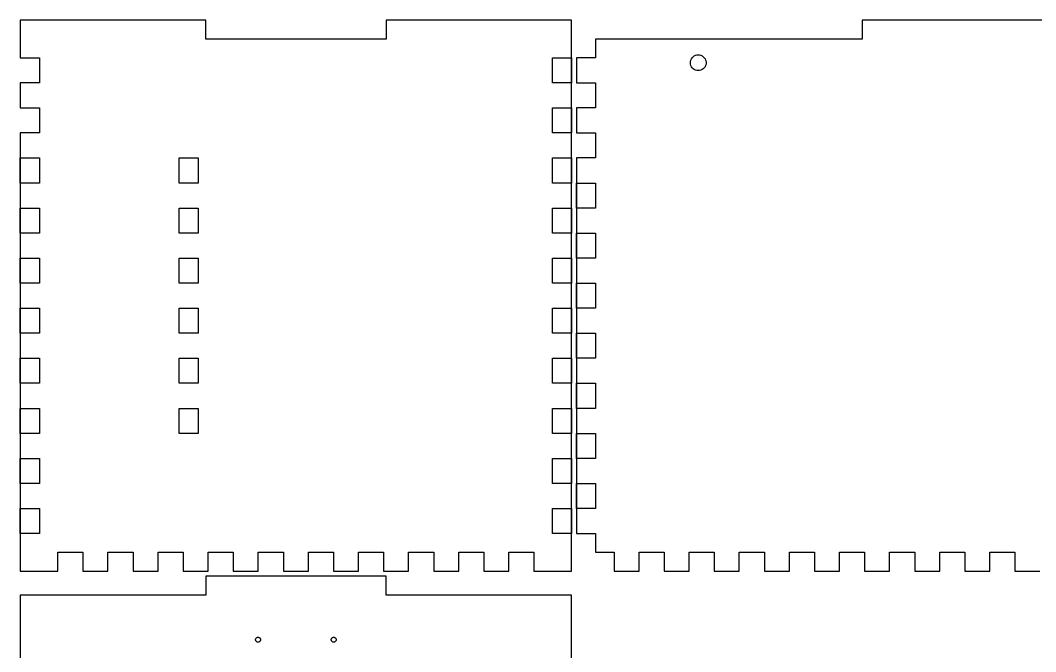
# Model space of a CAD drawing. Header units: metres. Extents: x -55 to 317, y -317 to 55.
# Drawn here: x -55 to 147.7, y -71.1 to 55 of the extents above; entities that cross this region are included whole.
import ezdxf

# ---------------------------------------------------------------- set-up
doc = ezdxf.new("R2010")
doc.units = ezdxf.units.M

msp = doc.modelspace()

# ---------------------------------------------------------------- linework, layer by layer
for p, q in [((-18, 55), (-55, 55)), ((-55, 55), (-55, 47.5)), ((-18, 51.2), (-18, 55)), ((55, 55), (18, 55)), ((18, 55), (18, 51.2)), ((55, -55), (55, 55)), ((149, 55), (113, 55)), ((113, 55), (113, 51.2)), ((18, 51.2), (-18, 51.2)), ((113, 51.2), (59.8, 51.2)), ((59.8, 51.2), (59.8, 47.5)), ((-55, 47.5), (-51.2, 47.5)), ((-51.2, 47.5), (-51.2, 42.5)), ((51.2, 42.5), (51.2, 47.5)), ((51.2, 47.5), (55, 47.5)), ((55, 47.5), (55, 42.5)), ((59.8, 47.5), (56, 47.5)), ((56, 47.5), (56, 42.5)), ((78.725, 46.5235), (78.7489, 46.797)), ((78.7489, 46.797), (78.82, 47.0621)), ((78.82, 47.0621), (78.936, 47.311)), ((78.936, 47.311), (79.0935, 47.5358)), ((79.0935, 47.5358), (79.2876, 47.73)), ((79.2876, 47.73), (79.5125, 47.8875)), ((79.5125, 47.8875), (79.7613, 48.0035)), ((79.7613, 48.0035), (80.0265, 48.0745)), ((80.0265, 48.0745), (80.3, 48.0984)), ((80.3, 48.0984), (80.5735, 48.0745)), ((80.5735, 48.0745), (80.8387, 48.0035)), ((80.8387, 48.0035), (81.0875, 47.8875)), ((81.0875, 47.8875), (81.3124, 47.73)), ((81.3124, 47.73), (81.5065, 47.5358)), ((81.5065, 47.5358), (81.664, 47.311)), ((81.664, 47.311), (81.78, 47.0621)), ((81.78, 47.0621), (81.8511, 46.797)), ((81.8511, 46.797), (81.875, 46.5235)), ((78.7489, 46.25), (78.725, 46.5235)), ((78.82, 45.9848), (78.7489, 46.25)), ((78.936, 45.736), (78.82, 45.9848)), ((79.0935, 45.5111), (78.936, 45.736)), ((79.2876, 45.3169), (79.0935, 45.5111)), ((79.5125, 45.1595), (79.2876, 45.3169)), ((79.7613, 45.0434), (79.5125, 45.1595)), ((80.0265, 44.9724), (79.7613, 45.0434)), ((80.3, 44.9485), (80.0265, 44.9724)), ((80.5735, 44.9724), (80.3, 44.9485)), ((80.8387, 45.0434), (80.5735, 44.9724)), ((81.0875, 45.1595), (80.8387, 45.0434)), ((81.3124, 45.3169), (81.0875, 45.1595)), ((81.5065, 45.5111), (81.3124, 45.3169)), ((81.664, 45.736), (81.5065, 45.5111)), ((81.78, 45.9848), (81.664, 45.736)), ((81.8511, 46.25), (81.78, 45.9848)), ((81.875, 46.5235), (81.8511, 46.25)), ((-51.2, 42.5), (-55, 42.5)), ((-55, 42.5), (-55, 37.5)), ((55, 42.5), (51.2, 42.5)), ((56, 42.5), (59.8, 42.5)), ((59.8, 42.5), (59.8, 37.5)), ((-55, 37.5), (-51.2, 37.5)), ((-51.2, 37.5), (-51.2, 32.5)), ((51.2, 32.5), (51.2, 37.5)), ((51.2, 37.5), (55, 37.5)), ((55, 37.5), (55, 32.5)), ((59.8, 37.5), (56, 37.5)), ((56, 37.5), (56, 32.5)), ((-51.2, 32.5), (-55, 32.5)), ((-55, 32.5), (-55, -55)), ((55, 32.5), (51.2, 32.5)), ((56, 32.5), (59.8, 32.5)), ((59.8, 32.5), (59.8, 27.5)), ((-55, 22.5), (-55, 27.5)), ((-55, 27.5), (-51.2, 27.5)), ((-51.2, 27.5), (-51.2, 22.5)), ((-23.3, 22.5), (-23.3, 27.5)), ((-23.3, 27.5), (-19.5, 27.5)), ((-19.5, 27.5), (-19.5, 22.5)), ((51.2, 22.5), (51.2, 27.5)), ((51.2, 27.5), (55, 27.5)), ((55, 27.5), (55, 22.5)), ((59.8, 27.5), (56, 27.5)), ((56, 27.5), (56, -47.5)), ((-51.2, 22.5), (-55, 22.5)), ((-19.5, 22.5), (-23.3, 22.5)), ((55, 22.5), (51.2, 22.5)), ((56, 17.5), (56, 22.5)), ((56, 22.5), (59.8, 22.5)), ((59.8, 22.5), (59.8, 17.5)), ((-55, 12.5), (-55, 17.5)), ((-55, 17.5), (-51.2, 17.5)), ((-51.2, 17.5), (-51.2, 12.5)), ((-23.3, 12.5), (-23.3, 17.5)), ((-23.3, 17.5), (-19.5, 17.5)), ((-19.5, 17.5), (-19.5, 12.5)), ((51.2, 12.5), (51.2, 17.5)), ((51.2, 17.5), (55, 17.5)), ((55, 17.5), (55, 12.5)), ((59.8, 17.5), (56, 17.5)), ((-51.2, 12.5), (-55, 12.5)), ((-19.5, 12.5), (-23.3, 12.5)), ((55, 12.5), (51.2, 12.5)), ((56, 7.5), (56, 12.5)), ((56, 12.5), (59.8, 12.5)), ((59.8, 12.5), (59.8, 7.5)), ((-55, 2.5), (-55, 7.5)), ((-55, 7.5), (-51.2, 7.5)), ((-51.2, 7.5), (-51.2, 2.5)), ((-23.3, 7.5), (-19.5, 7.5)), ((-23.3, 2.49998), (-23.3, 7.5)), ((-19.5, 7.5), (-19.5, 2.5)), ((51.2, 2.5), (51.2, 7.5)), ((51.2, 7.5), (55, 7.5)), ((55, 7.5), (55, 2.5)), ((59.8, 7.5), (56, 7.5)), ((-51.2, 2.5), (-55, 2.5)), ((-19.5, 2.5), (-23.3, 2.49998)), ((55, 2.5), (51.2, 2.5)), ((56, -2.5), (56, 2.5)), ((56, 2.5), (59.8, 2.5)), ((59.8, 2.5), (59.8, -2.5)), ((-55, -7.5), (-55, -2.5)), ((-55, -2.5), (-51.2, -2.5)), ((-51.2, -2.5), (-51.2, -7.5)), ((-23.3, -2.5), (-19.5, -2.49998)), ((-23.3, -7.5), (-23.3, -2.5)), ((-19.5, -2.49998), (-19.5, -7.5)), ((51.2, -7.5), (51.2, -2.5)), ((51.2, -2.5), (55, -2.5)), ((55, -2.5), (55, -7.5)), ((59.8, -2.5), (56, -2.5)), ((-51.2, -7.5), (-55, -7.5)), ((-19.5, -7.5), (-23.3, -7.5)), ((55, -7.5), (51.2, -7.5)), ((56, -12.5), (56, -7.5)), ((56, -7.5), (59.8, -7.5)), ((59.8, -7.5), (59.8, -12.5)), ((-55, -17.5), (-55, -12.5)), ((-55, -12.5), (-51.2, -12.5)), ((-51.2, -12.5), (-51.2, -17.5)), ((-23.3, -17.5), (-23.3, -12.5)), ((-23.3, -12.5), (-19.5, -12.5)), ((-19.5, -12.5), (-19.5, -17.5)), ((51.2, -17.5), (51.2, -12.5)), ((51.2, -12.5), (55, -12.5)), ((55, -12.5), (55, -17.5)), ((59.8, -12.5), (56, -12.5)), ((-51.2, -17.5), (-55, -17.5)), ((-19.5, -17.5), (-23.3, -17.5)), ((55, -17.5), (51.2, -17.5)), ((56, -22.5), (56, -17.5)), ((56, -17.5), (59.8, -17.5)), ((59.8, -17.5), (59.8, -22.5)), ((-55, -27.5), (-55, -22.5)), ((-55, -22.5), (-51.2, -22.5)), ((-51.2, -22.5), (-51.2, -27.5)), ((-23.3, -27.5), (-23.3, -22.5)), ((-23.3, -22.5), (-19.5, -22.5)), ((-19.5, -22.5), (-19.5, -27.5)), ((51.2, -27.5), (51.2, -22.5)), ((51.2, -22.5), (55, -22.5)), ((55, -22.5), (55, -27.5)), ((59.8, -22.5), (56, -22.5)), ((-51.2, -27.5), (-55, -27.5)), ((-19.5, -27.5), (-23.3, -27.5)), ((55, -27.5), (51.2, -27.5)), ((56, -32.5), (56, -27.5)), ((56, -27.5), (59.8, -27.5)), ((59.8, -27.5), (59.8, -32.5)), ((-55, -37.5), (-55, -32.5)), ((-55, -32.5), (-51.2, -32.5)), ((-51.2, -32.5), (-51.2, -37.5)), ((51.2, -37.5), (51.2, -32.5)), ((51.2, -32.5), (55, -32.5)), ((55, -32.5), (55, -37.5)), ((59.8, -32.5), (56, -32.5)), ((-51.2, -37.5), (-55, -37.5)), ((55, -37.5), (51.2, -37.5)), ((56, -42.5), (56, -37.5)), ((56, -37.5), (59.8, -37.5)), ((59.8, -37.5), (59.8, -42.5)), ((-55, -47.5), (-55, -42.5)), ((-55, -42.5), (-51.2, -42.5)), ((-51.2, -42.5), (-51.2, -47.5)), ((51.2, -47.5), (51.2, -42.5)), ((51.2, -42.5), (55, -42.5)), ((55, -42.5), (55, -47.5)), ((59.8, -42.5), (56, -42.5)), ((-51.2, -47.5), (-55, -47.5)), ((55, -47.5), (51.2, -47.5)), ((56, -47.5), (59.8, -47.5)), ((59.8, -47.5), (59.8, -51.2)), ((-47.5, -51.2), (-42.5, -51.2)), ((-47.5, -55), (-47.5, -51.2)), ((-42.5, -51.2), (-42.5, -55)), ((-37.5, -55), (-37.5, -51.2)), ((-37.5, -51.2), (-32.5, -51.2)), ((-32.5, -51.2), (-32.5, -55)), ((-27.5, -55), (-27.5, -51.2)), ((-27.5, -51.2), (-22.5, -51.2)), ((-22.5, -51.2), (-22.5, -55)), ((-17.5, -55), (-17.5, -51.2)), ((-17.5, -51.2), (-12.5, -51.2)), ((-12.5, -51.2), (-12.5, -55)), ((-7.5, -55), (-7.5, -51.2)), ((-7.5, -51.2), (-2.5, -51.2)), ((-2.5, -51.2), (-2.5, -55)), ((2.5, -55), (2.5, -51.2)), ((2.5, -51.2), (7.5, -51.2)), ((7.5, -51.2), (7.5, -55)), ((12.5, -55), (12.5, -51.2)), ((12.5, -51.2), (17.5, -51.2)), ((17.5, -51.2), (17.5, -55)), ((22.5, -55), (22.5, -51.2)), ((22.5, -51.2), (27.5, -51.2)), ((27.5, -51.2), (27.5, -55)), ((32.5, -55), (32.5, -51.2)), ((32.5, -51.2), (37.5, -51.2)), ((37.5, -51.2), (37.5, -55)), ((42.5, -55), (42.5, -51.2)), ((42.5, -51.2), (47.5, -51.2)), ((47.5, -51.2), (47.5, -55)), ((59.8, -51.2), (63.5, -51.2)), ((63.5, -51.2), (63.5, -55)), ((68.5, -55), (68.5, -51.2)), ((68.5, -51.2), (73.5, -51.2)), ((73.5, -51.2), (73.5, -55)), ((78.5, -55), (78.5, -51.2)), ((78.5, -51.2), (83.5, -51.2)), ((83.5, -51.2), (83.5, -55)), ((88.5, -55), (88.5, -51.2)), ((88.5, -51.2), (93.5, -51.2)), ((93.5, -51.2), (93.5, -55)), ((98.5, -55), (98.5, -51.2)), ((98.5, -51.2), (103.5, -51.2)), ((103.5, -51.2), (103.5, -55)), ((108.5, -55), (108.5, -51.2)), ((108.5, -51.2), (113.5, -51.2)), ((113.5, -51.2), (113.5, -55)), ((118.5, -55), (118.5, -51.2)), ((118.5, -51.2), (123.5, -51.2)), ((123.5, -51.2), (123.5, -55)), ((128.5, -55), (128.5, -51.2)), ((128.5, -51.2), (133.5, -51.2)), ((133.5, -51.2), (133.5, -55)), ((138.5, -55), (138.5, -51.2)), ((138.5, -51.2), (143.5, -51.2)), ((143.5, -51.2), (143.5, -55)), ((-55, -55), (-47.5, -55)), ((-42.5, -55), (-37.5, -55)), ((-32.5, -55), (-27.5, -55)), ((-22.5, -55), (-17.5, -55)), ((18, -56), (-18, -56)), ((-18, -56), (-18, -59.8)), ((-12.5, -55), (-7.5, -55)), ((-2.5, -55), (2.5, -55)), ((7.5, -55), (12.5, -55)), ((17.5, -55), (22.5, -55)), ((18, -59.8), (18, -56)), ((27.5, -55), (32.5, -55)), ((37.5, -55), (42.5, -55)), ((47.5, -55), (55, -55)), ((63.5, -55), (68.5, -55)), ((73.5, -55), (78.5, -55)), ((83.5, -55), (88.5, -55)), ((93.5, -55), (98.5, -55)), ((103.5, -55), (108.5, -55)), ((113.5, -55), (118.5, -55)), ((123.5, -55), (128.5, -55)), ((133.5, -55), (138.5, -55)), ((143.5, -55), (148.5, -55)), ((-18, -59.8), (-55, -59.8)), ((-55, -59.8), (-55, -202.2)), ((55, -59.8), (18, -59.8)), ((55, -113), (55, -59.8)), ((-8.04997, -68.7), (-8.04237, -68.6132)), ((-8.04237, -68.7868), (-8.04997, -68.7)), ((-8.04237, -68.6132), (-8.01982, -68.529)), ((-8.01982, -68.871), (-8.04237, -68.7868)), ((-8.01982, -68.529), (-7.98299, -68.45)), ((-7.98299, -68.95), (-8.01982, -68.871)), ((-7.98299, -68.45), (-7.933, -68.3786)), ((-7.933, -68.3786), (-7.87137, -68.317)), ((-7.87137, -68.317), (-7.79997, -68.267)), ((-7.79997, -68.267), (-7.72099, -68.2302)), ((-7.72099, -68.2302), (-7.6368, -68.2076)), ((-7.6368, -68.2076), (-7.54997, -68.2)), ((-7.54997, -68.2), (-7.46315, -68.2076)), ((-7.46315, -68.2076), (-7.37897, -68.2302)), ((-7.37897, -68.2302), (-7.29997, -68.267)), ((-7.29997, -68.267), (-7.22858, -68.317)), ((-7.22858, -68.317), (-7.16696, -68.3786)), ((-7.16696, -68.3786), (-7.11696, -68.45)), ((-7.11696, -68.45), (-7.08012, -68.529)), ((-7.08012, -68.871), (-7.11696, -68.95)), ((-7.08012, -68.529), (-7.05757, -68.6132)), ((-7.05757, -68.7868), (-7.08012, -68.871)), ((-7.05757, -68.6132), (-7.04997, -68.7)), ((-7.04997, -68.7), (-7.05757, -68.7868)), ((7.04999, -68.7), (7.05759, -68.6132)), ((7.05759, -68.7868), (7.04999, -68.7)), ((7.05759, -68.6132), (7.08014, -68.529)), ((7.08014, -68.871), (7.05759, -68.7868)), ((7.08014, -68.529), (7.11697, -68.45)), ((7.11697, -68.95), (7.08014, -68.871)), ((7.11697, -68.45), (7.16698, -68.3786)), ((7.16698, -68.3786), (7.22859, -68.317)), ((7.22859, -68.317), (7.29999, -68.267)), ((7.29999, -68.267), (7.37898, -68.2302)), ((7.37898, -68.2302), (7.46317, -68.2076)), ((7.46317, -68.2076), (7.54999, -68.2)), ((7.54999, -68.2), (7.63681, -68.2076)), ((7.63681, -68.2076), (7.72101, -68.2302)), ((7.72101, -68.2302), (7.79999, -68.267)), ((7.79999, -68.267), (7.87138, -68.317)), ((7.87138, -68.317), (7.93301, -68.3786)), ((7.93301, -68.3786), (7.983, -68.45)), ((7.983, -68.45), (8.01984, -68.529)), ((8.01984, -68.871), (7.983, -68.95)), ((8.01984, -68.529), (8.04239, -68.6132)), ((8.04239, -68.7868), (8.01984, -68.871)), ((8.04239, -68.6132), (8.04999, -68.7)), ((8.04999, -68.7), (8.04239, -68.7868)), ((-7.933, -69.0214), (-7.98299, -68.95)), ((-7.87137, -69.083), (-7.933, -69.0214)), ((-7.79997, -69.133), (-7.87137, -69.083)), ((-7.72099, -69.1699), (-7.79997, -69.133)), ((-7.6368, -69.1924), (-7.72099, -69.1699)), ((-7.54997, -69.2), (-7.6368, -69.1924)), ((-7.46315, -69.1924), (-7.54997, -69.2)), ((-7.37897, -69.1699), (-7.46315, -69.1924)), ((-7.29997, -69.133), (-7.37897, -69.1699)), ((-7.22858, -69.083), (-7.29997, -69.133)), ((-7.16696, -69.0214), (-7.22858, -69.083)), ((-7.11696, -68.95), (-7.16696, -69.0214)), ((7.16698, -69.0214), (7.11697, -68.95)), ((7.22859, -69.083), (7.16698, -69.0214)), ((7.29999, -69.133), (7.22859, -69.083)), ((7.37898, -69.1699), (7.29999, -69.133)), ((7.46317, -69.1924), (7.37898, -69.1699)), ((7.54999, -69.2), (7.46317, -69.1924)), ((7.63681, -69.1924), (7.54999, -69.2)), ((7.72101, -69.1699), (7.63681, -69.1924)), ((7.79999, -69.133), (7.72101, -69.1699)), ((7.87138, -69.083), (7.79999, -69.133)), ((7.93301, -69.0214), (7.87138, -69.083)), ((7.983, -68.95), (7.93301, -69.0214))]:
    msp.add_line(p, q)

doc.saveas('drawing.dxf')
